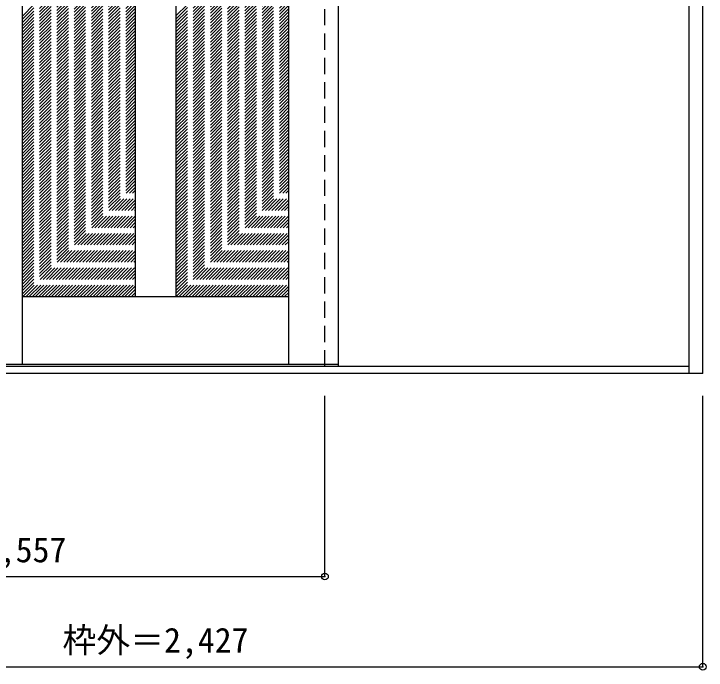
# Model space of a CAD drawing. Units: millimetres, scale not verified. Extents: x -1344 to 1632, y -1750 to 1162.
# Drawn here: x 99 to 1632, y -1750 to -296 of the extents above; entities that cross this region are included whole.
import ezdxf
from ezdxf.enums import TextEntityAlignment as Align

# ---------------------------------------------------------------- set-up
doc = ezdxf.new("R2010")
doc.units = ezdxf.units.MM
doc.header["$LTSCALE"] = 30
doc.header["$PDMODE"] = 32
doc.header["$PDSIZE"] = 15
doc.linetypes.add('DASHED1', pattern=[1.8, 1.2, -0.6])
doc.layers.add('0-0', color=4, linetype='DASHED1')
doc.layers.add('0-1_寸法', color=7, linetype='Continuous')
doc.styles.add('ＭＳ ゴシック', font='')
doc.styles.get('ＭＳ ゴシック').set_extended_font_data('MS Gothic')

msp = doc.modelspace()

# ---------------------------------------------------------------- linework, layer by layer
at = {"layer": '0-0', "color": 3, "linetype": 'Continuous'}
for p, q in [((1594.66, -1092.01), (1594.66, 1154.99)), ((1624.66, -1092.01), (1624.66, 1154.99)), ((117.66, -1072.01), (117.66, 1110.99)), ((707.66, -1072.01), (707.66, 1110.99)), ((817.66, -1072.01), (817.66, 1110.99)), ((367.66, 975.99), (367.66, -922.01)), ((457.66, 975.99), (457.66, -922.01)), ((117.66, -922.01), (707.66, -922.01)), ((-769.34, -1072.01), (817.66, -1072.01)), ((1594.66, -1077.01), (-769.34, -1077.01)), ((1624.66, -1092.01), (-799.34, -1092.01))]:
    msp.add_line(p, q, dxfattribs=at)
at = {"layer": '0-0'}
for p, q in [((787.66, -1077.01), (787.66, 1118.99)), ((817.66, -1077.01), (817.66, 1118.99)), ((117.66, -300.68), (367.66, -50.68)), ((117.66, -307.75), (367.66, -57.75)), ((457.66, -300.09), (707.66, -50.09)), ((457.66, -307.16), (707.66, -57.16)), ((117.66, -314.82), (367.66, -64.82)), ((117.66, -321.89), (367.66, -71.89)), ((457.66, -314.23), (707.66, -64.23)), ((457.66, -321.3), (707.66, -71.3)), ((117.66, -328.96), (367.66, -78.96)), ((117.66, -336.03), (367.66, -86.03)), ((457.66, -328.37), (707.66, -78.37)), ((457.66, -335.45), (707.66, -85.45)), ((117.66, -343.11), (367.66, -93.11)), ((117.66, -350.18), (367.66, -100.18)), ((117.66, -357.25), (367.66, -107.25)), ((457.66, -342.52), (707.66, -92.52)), ((457.66, -349.59), (707.66, -99.59)), ((457.66, -356.66), (707.66, -106.66)), ((117.66, -364.32), (367.66, -114.32)), ((117.66, -371.39), (367.66, -121.39)), ((457.66, -363.73), (707.66, -113.73)), ((457.66, -370.8), (707.66, -120.8)), ((117.66, -378.46), (367.66, -128.46)), ((117.66, -385.53), (367.66, -135.53)), ((457.66, -377.87), (707.66, -127.87)), ((457.66, -384.94), (707.66, -134.94)), ((117.66, -392.6), (367.66, -142.6)), ((117.66, -399.67), (367.66, -149.67)), ((457.66, -392.01), (707.66, -142.01)), ((457.66, -399.09), (707.66, -149.09)), ((117.66, -406.75), (367.66, -156.75)), ((117.66, -413.82), (367.66, -163.82)), ((457.66, -406.16), (707.66, -156.16)), ((457.66, -413.23), (707.66, -163.23)), ((117.66, -420.89), (367.66, -170.89)), ((117.66, -427.96), (367.66, -177.96)), ((457.66, -420.3), (707.66, -170.3)), ((457.66, -427.37), (707.66, -177.37)), ((117.66, -435.03), (367.66, -185.03)), ((117.66, -442.1), (367.66, -192.1)), ((117.66, -449.17), (367.66, -199.17)), ((457.66, -434.44), (707.66, -184.44)), ((457.66, -441.51), (707.66, -191.51)), ((457.66, -448.58), (707.66, -198.58)), ((117.66, -456.24), (367.66, -206.24)), ((117.66, -463.31), (367.66, -213.31)), ((457.66, -455.65), (707.66, -205.65)), ((457.66, -462.73), (707.66, -212.73)), ((117.66, -470.38), (367.66, -220.38)), ((117.66, -477.46), (367.66, -227.46)), ((457.66, -469.8), (707.66, -219.8)), ((457.66, -476.87), (707.66, -226.87)), ((117.66, -484.53), (367.66, -234.53)), ((117.66, -491.6), (367.66, -241.6)), ((457.66, -483.94), (707.66, -233.94)), ((457.66, -491.01), (707.66, -241.01)), ((117.66, -498.67), (367.66, -248.67)), ((117.66, -505.74), (367.66, -255.74)), ((457.66, -498.08), (707.66, -248.08)), ((457.66, -505.15), (707.66, -255.15)), ((117.66, -512.81), (367.66, -262.81)), ((117.66, -519.88), (367.66, -269.88)), ((457.66, -512.22), (707.66, -262.22)), ((457.66, -519.29), (707.66, -269.29)), ((117.66, -526.95), (367.66, -276.95)), ((117.66, -534.02), (367.66, -284.02)), ((117.66, -541.1), (367.66, -291.1)), ((457.66, -526.36), (707.66, -276.36)), ((457.66, -533.44), (707.66, -283.44)), ((457.66, -540.51), (707.66, -290.51)), ((117.66, -548.17), (367.66, -298.17)), ((117.66, -555.24), (367.66, -305.24)), ((457.66, -547.58), (707.66, -297.58)), ((457.66, -554.65), (707.66, -304.65)), ((117.66, -562.31), (367.66, -312.31)), ((117.66, -569.38), (367.66, -319.38)), ((457.66, -561.72), (707.66, -311.72)), ((457.66, -568.79), (707.66, -318.79)), ((117.66, -576.45), (367.66, -326.45)), ((117.66, -583.52), (367.66, -333.52)), ((457.66, -575.86), (707.66, -325.86)), ((457.66, -582.93), (707.66, -332.93)), ((117.66, -590.59), (367.66, -340.59)), ((117.66, -597.66), (367.66, -347.66)), ((457.66, -590), (707.66, -340)), ((457.66, -597.08), (707.66, -347.08)), ((117.66, -604.74), (367.66, -354.74)), ((117.66, -611.81), (367.66, -361.81)), ((457.66, -604.15), (707.66, -354.15)), ((457.66, -611.22), (707.66, -361.22)), ((117.66, -618.88), (367.66, -368.88)), ((117.66, -625.95), (367.66, -375.95)), ((117.66, -633.02), (367.66, -383.02)), ((457.66, -618.29), (707.66, -368.29)), ((457.66, -625.36), (707.66, -375.36)), ((457.66, -632.43), (707.66, -382.43)), ((117.66, -640.09), (367.66, -390.09)), ((117.66, -647.16), (367.66, -397.16)), ((457.66, -639.5), (707.66, -389.5)), ((457.66, -646.57), (707.66, -396.57)), ((117.66, -654.23), (367.66, -404.23)), ((117.66, -661.3), (367.66, -411.3)), ((457.66, -653.64), (707.66, -403.64)), ((457.66, -660.72), (707.66, -410.72)), ((117.66, -668.37), (367.66, -418.37)), ((117.66, -675.45), (367.66, -425.45)), ((457.66, -667.79), (707.66, -417.79)), ((457.66, -674.86), (707.66, -424.86)), ((117.66, -682.52), (367.66, -432.52)), ((117.66, -689.59), (367.66, -439.59)), ((457.66, -681.93), (707.66, -431.93)), ((457.66, -689), (707.66, -439)), ((117.66, -696.66), (367.66, -446.66)), ((117.66, -703.73), (367.66, -453.73)), ((457.66, -696.07), (707.66, -446.07)), ((457.66, -703.14), (707.66, -453.14)), ((117.66, -710.8), (367.66, -460.8)), ((117.66, -717.87), (367.66, -467.87)), ((117.66, -724.94), (367.66, -474.94)), ((457.66, -710.21), (707.66, -460.21)), ((457.66, -717.28), (707.66, -467.28)), ((457.66, -724.35), (707.66, -474.35)), ((117.66, -732.01), (367.66, -482.01)), ((117.66, -739.09), (367.66, -489.09)), ((457.66, -731.43), (707.66, -481.43)), ((457.66, -738.5), (707.66, -488.5)), ((117.66, -746.16), (367.66, -496.16)), ((117.66, -753.23), (367.66, -503.23)), ((457.66, -745.57), (707.66, -495.57)), ((457.66, -752.64), (707.66, -502.64)), ((117.66, -760.3), (367.66, -510.3)), ((117.66, -767.37), (367.66, -517.37)), ((457.66, -759.71), (707.66, -509.71)), ((457.66, -766.78), (707.66, -516.78)), ((117.66, -774.44), (367.66, -524.44)), ((117.66, -781.51), (367.66, -531.51)), ((457.66, -773.85), (707.66, -523.85)), ((457.66, -780.92), (707.66, -530.92)), ((117.66, -788.58), (367.66, -538.58)), ((117.66, -795.65), (367.66, -545.65)), ((457.66, -787.99), (707.66, -537.99)), ((457.66, -795.07), (707.66, -545.07)), ((117.66, -802.73), (367.66, -552.73)), ((117.66, -809.8), (367.66, -559.8)), ((117.66, -816.87), (367.66, -566.87)), ((457.66, -802.14), (707.66, -552.14)), ((457.66, -809.21), (707.66, -559.21)), ((457.66, -816.28), (707.66, -566.28)), ((117.66, -823.94), (367.66, -573.94)), ((117.66, -831.01), (367.66, -581.01)), ((457.66, -823.35), (707.66, -573.35)), ((457.66, -830.42), (707.66, -580.42)), ((117.66, -838.08), (367.66, -588.08)), ((117.66, -845.15), (367.66, -595.15)), ((457.66, -837.49), (707.66, -587.49)), ((457.66, -844.56), (707.66, -594.56)), ((117.66, -852.22), (367.66, -602.22)), ((117.66, -859.29), (367.66, -609.29)), ((457.66, -851.63), (707.66, -601.63)), ((457.66, -858.7), (707.66, -608.7)), ((117.66, -866.36), (367.66, -616.36)), ((117.66, -873.44), (367.66, -623.44)), ((457.66, -865.78), (707.66, -615.78)), ((457.66, -872.85), (707.66, -622.85)), ((117.66, -880.51), (367.66, -630.51)), ((117.66, -887.58), (367.66, -637.58)), ((457.66, -879.92), (707.66, -629.92)), ((457.66, -886.99), (707.66, -636.99)), ((457.66, -894.06), (707.66, -644.06)), ((117.66, -894.65), (367.66, -644.65)), ((117.66, -901.72), (367.66, -651.72)), ((117.66, -908.79), (367.66, -658.79)), ((457.66, -901.13), (707.66, -651.13)), ((457.66, -908.2), (707.66, -658.2)), ((117.66, -915.86), (367.66, -665.86)), ((118.58, -922.01), (367.66, -672.93)), ((457.66, -915.27), (707.66, -665.27)), ((457.99, -922.01), (707.66, -672.34)), ((125.65, -922.01), (367.66, -680)), ((132.73, -922.01), (367.66, -687.08)), ((465.07, -922.01), (707.66, -679.42)), ((472.14, -922.01), (707.66, -686.49)), ((139.8, -922.01), (367.66, -694.15)), ((146.87, -922.01), (367.66, -701.22)), ((479.21, -922.01), (707.66, -693.56)), ((486.28, -922.01), (707.66, -700.63)), ((153.94, -922.01), (367.66, -708.29)), ((161.01, -922.01), (367.66, -715.36)), ((493.35, -922.01), (707.66, -707.7)), ((500.42, -922.01), (707.66, -714.77)), ((168.08, -922.01), (367.66, -722.43)), ((175.15, -922.01), (367.66, -729.5)), ((507.49, -922.01), (707.66, -721.84)), ((514.56, -922.01), (707.66, -728.91)), ((521.63, -922.01), (707.66, -735.98)), ((182.22, -922.01), (367.66, -736.57)), ((189.29, -922.01), (367.66, -743.64)), ((196.37, -922.01), (367.66, -750.72)), ((528.71, -922.01), (707.66, -743.06)), ((535.78, -922.01), (707.66, -750.13)), ((203.44, -922.01), (367.66, -757.79)), ((210.51, -922.01), (367.66, -764.86)), ((542.85, -922.01), (707.66, -757.2)), ((549.92, -922.01), (707.66, -764.27)), ((217.58, -922.01), (367.66, -771.93)), ((224.65, -922.01), (367.66, -779)), ((556.99, -922.01), (707.66, -771.34)), ((564.06, -922.01), (707.66, -778.41)), ((231.72, -922.01), (367.66, -786.07)), ((238.79, -922.01), (367.66, -793.14)), ((571.13, -922.01), (707.66, -785.48)), ((578.2, -922.01), (707.66, -792.55)), ((245.86, -922.01), (367.66, -800.21)), ((252.93, -922.01), (367.66, -807.28)), ((585.27, -922.01), (707.66, -799.62)), ((592.34, -922.01), (707.66, -806.69)), ((260, -922.01), (367.66, -814.35)), ((267.08, -922.01), (367.66, -821.43)), ((599.42, -922.01), (707.66, -813.77)), ((606.49, -922.01), (707.66, -820.84)), ((613.56, -922.01), (707.66, -827.91)), ((274.15, -922.01), (367.66, -828.5)), ((281.22, -922.01), (367.66, -835.57)), ((288.29, -922.01), (367.66, -842.64)), ((620.63, -922.01), (707.66, -834.98)), ((627.7, -922.01), (707.66, -842.05)), ((295.36, -922.01), (367.66, -849.71)), ((302.43, -922.01), (367.66, -856.78)), ((634.77, -922.01), (707.66, -849.12)), ((641.84, -922.01), (707.66, -856.19)), ((309.5, -922.01), (367.66, -863.85)), ((316.57, -922.01), (367.66, -870.92)), ((648.91, -922.01), (707.66, -863.26)), ((655.98, -922.01), (707.66, -870.33)), ((323.64, -922.01), (367.66, -877.99)), ((330.72, -922.01), (367.66, -885.07)), ((663.06, -922.01), (707.66, -877.41)), ((670.13, -922.01), (707.66, -884.48)), ((337.79, -922.01), (367.66, -892.14)), ((344.86, -922.01), (367.66, -899.21)), ((677.2, -922.01), (707.66, -891.55)), ((684.27, -922.01), (707.66, -898.62)), ((351.93, -922.01), (367.66, -906.28)), ((359, -922.01), (367.66, -913.35)), ((691.34, -922.01), (707.66, -905.69)), ((698.41, -922.01), (707.66, -912.76)), ((705.48, -922.01), (707.66, -919.83)), ((366.07, -922.01), (367.66, -920.42))]:
    msp.add_line(p, q, dxfattribs=at)
at = {"layer": '0-1_寸法', "color": 4}
for p, q in [((787.66, -1542.01), (787.66, -1142.01)), ((-769.34, -1542.01), (787.66, -1542.01))]:
    msp.add_line(p, q, dxfattribs=at)
msp.add_lwpolyline([(-799.34, -1742.01), (1624.66, -1742.01), (1624.66, -1142.01)], dxfattribs=at)
at = {"layer": '0-1_寸法'}
for p in [(787.66, -1542.01), (1624.66, -1742.01)]:
    msp.add_point(p, dxfattribs=at)

# ---------------------------------------------------------------- texts
at = {"layer": '0-1_寸法', "style": 'ＭＳ ゴシック'}
for s, p in [('枠内＝1,557', (-197.09, -1527.01)), ('枠外＝2,427', (206.41, -1727.01))]:
    msp.add_text(s, height=54.99, dxfattribs=at).set_placement(p, align=Align.BOTTOM_LEFT)

doc.saveas('drawing.dxf')
